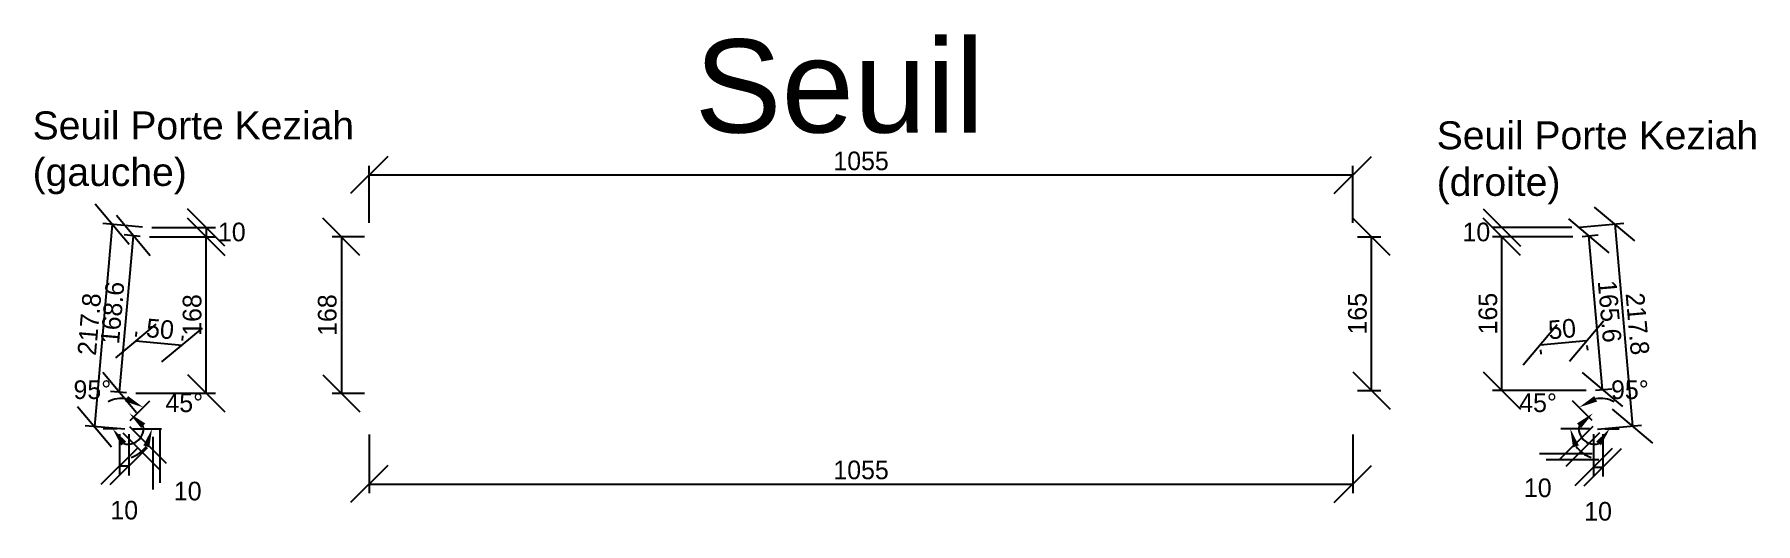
# Model space of a CAD drawing. Header units: millimetres. Extents: x -676 to 20716, y -6551 to 3709.
# Drawn here: x -324 to 1522, y 228 to 753 of the extents above; entities that cross this region are included whole.
import ezdxf

# ---------------------------------------------------------------- set-up
doc = ezdxf.new("R2010")
doc.units = ezdxf.units.MM
doc.layers.get('0').update_dxf_attribs({"lineweight": 25, "true_color": 0xffffff})
doc.layers.get('Defpoints').update_dxf_attribs({"true_color": 0xffffff})
doc.layers.add('Cotes', color=4, linetype='Continuous', lineweight=25, true_color=0x00ffff)
doc.styles.add('QCADDimTextStyle', font='txt')
doc.styles.add('textstyle11', font='')
doc.styles.add('textstyle23', font='')
doc.styles.add('textstyle24', font='')
doc.styles.get('textstyle11').set_extended_font_data('Liberation Sans')
doc.styles.get('textstyle23').set_extended_font_data('Liberation Sans')
doc.styles.get('textstyle24').set_extended_font_data('Liberation Sans')
doc.dimstyles.new('QCADDimStyle', dxfattribs={"dimtxt": 20, "dimasz": 20, "dimexe": 10, "dimexo": 5, "dimgap": 5, "dimtad": 1, "dimtoh": 1, "dimdec": 4, "dimzin": 0, "dimdsep": 46, "dimtxsty": 'QCADDimTextStyle', "dimcen": 0.09, "dimadec": 0, "dimazin": 0, "dimtfac": 1, "dimtdec": 4, "dimtofl": 0, "dimtmove": 0, "dimatfit": 3, "dimfxl": 1, "dimtolj": 1, "dimtzin": 0, "dimarcsym": 0})

# ---------------------------------------------------------------- blocks, each defined once
blk = doc.blocks.new('*D12')
at = {"layer": 'Cotes', "color": 0, "lineweight": -2}
for p, q in [((1392.5, 531.6), (1349.2, 568)), ((1333.6, 546.5), (1380.8, 550.7)), ((1370.9, 549.8), (1389.9, 332.8)), ((1368.2, 351), (1411.5, 314.6)), ((1352.5, 329.5), (1399.8, 333.7))]:
    blk.add_line(p, q, dxfattribs=at)
at = {"layer": 'Defpoints', "color": 0}
for p in [(1328.6, 546.1), (1389.9, 332.8), (1347.6, 329.1)]:
    blk.add_point(p, dxfattribs=at)
at = {"layer": 'Cotes', "color": 0, "insert": (1395.3, 442.6), "char_height": 20, "attachment_point": 5, "rotation": 275, "style": 'QCADDimTextStyle'}
blk.add_mtext('\\A1;217.8', dxfattribs=at)
blk = doc.blocks.new('*D13')
at = {"layer": 'Cotes', "color": 0, "lineweight": -2}
for p, q in [((1348.1, 324.1), (1348.1, 278.8)), ((1358.1, 324.1), (1358.1, 278.8)), ((1368.1, 308.8), (1328.1, 268.8)), ((1338.1, 268.8), (1378.1, 308.8)), ((1348.1, 288.8), (1358.1, 288.8))]:
    blk.add_line(p, q, dxfattribs=at)
at = {"layer": 'Defpoints', "color": 0}
for p in [(1348.1, 329.1), (1358.1, 329.1), (1358.1, 288.8)]:
    blk.add_point(p, dxfattribs=at)
at = {"layer": 'Cotes', "color": 0, "insert": (1353.1, 241.3), "char_height": 20, "attachment_point": 5, "style": 'QCADDimTextStyle'}
blk.add_mtext('\\A1;10', dxfattribs=at)
blk = doc.blocks.new('*D14')
at = {"layer": 'Cotes', "color": 0, "lineweight": -2}
for p, q in [((1322.6, 402.6), (1358.9, 445.9)), ((1309.1, 441.6), (1272.8, 398.2)), ((1340.7, 424.3), (1290.9, 419.9)), ((1291.4, 414.9), (1291.8, 409.9)), ((1341.2, 419.3), (1341.6, 414.3))]:
    blk.add_line(p, q, dxfattribs=at)
at = {"layer": 'Defpoints', "color": 0}
for p in [(1290.9, 419.9), (1290.9, 419.9), (1340.7, 424.3)]:
    blk.add_point(p, dxfattribs=at)
at = {"layer": 'Cotes', "color": 0, "insert": (1314.5, 437), "char_height": 20, "attachment_point": 5, "rotation": 5, "style": 'QCADDimTextStyle'}
blk.add_mtext('\\A1;50', dxfattribs=at)
blk = doc.blocks.new('*D15')
at = {"layer": 'Cotes', "color": 0, "lineweight": -2}
for p, q in [((1347.5, 332.6), (1311.4, 296.6)), ((1354.5, 325.6), (1318.5, 289.5)), ((1290.2, 303.6), (1346.8, 303.6)), ((1353.8, 296.6), (1297.3, 296.6))]:
    blk.add_line(p, q, dxfattribs=at)
at = {"layer": 'Defpoints', "color": 0}
for p in [(1351, 336.2), (1358.1, 329.1), (1318.5, 303.6)]:
    blk.add_point(p, dxfattribs=at)
at = {"layer": 'Cotes', "color": 0, "insert": (1288.4, 266.5), "char_height": 20, "attachment_point": 5, "style": 'QCADDimTextStyle'}
blk.add_mtext('\\A1;10', dxfattribs=at)
blk = doc.blocks.new('*D16')
at = {"layer": 'Cotes', "color": 0, "lineweight": -2}
for p, q in [((1346.8, 339), (1325.6, 360.1)), ((1344, 330.1), (1313.2, 330.1))]:
    blk.add_line(p, q, dxfattribs=at)
for start, end in [(63.1887, 99.0944), (215.9056, 251.8113)]:
    blk.add_arc((1355.7, 330.1), 32.4, start, end, dxfattribs=at)
at = {"layer": 'Cotes', "color": 0}
for points in [[(1349, 365.1), (1352, 359.2), (1332.7, 353)], [(1332.5, 312.1), (1326.2, 310), (1323.2, 330.1)]]:
    blk.add_solid(points, dxfattribs=at)
at = {"layer": 'Defpoints', "color": 0}
for p in [(1327.6, 346.3), (1350.3, 335.5), (1349, 330.1), (1355.7, 330.1), (1355.7, 330.1)]:
    blk.add_point(p, dxfattribs=at)
at = {"layer": 'Cotes', "color": 0, "insert": (1288.7, 357.8), "char_height": 20, "attachment_point": 5, "style": 'QCADDimTextStyle'}
blk.add_mtext('\\A1;45%%d', dxfattribs=at)
blk = doc.blocks.new('*D17')
at = {"layer": 'Cotes', "color": 0, "lineweight": -2}
blk.add_line((1360.7, 330.1), (1375.6, 330.1), dxfattribs=at)
for start, end in [(168.9674, 242.9349), (212.0651, 286.0326)]:
    blk.add_arc((1349, 330.1), 16.6, start, end, dxfattribs=at)
at = {"layer": 'Cotes', "color": 0}
for points in [[(1334.9, 330.8), (1330.4, 335.7), (1347.5, 346.6)], [(1356.2, 312.1), (1350.9, 316.1), (1365.6, 330.1)]]:
    blk.add_solid(points, dxfattribs=at)
at = {"layer": 'Defpoints', "color": 0}
for p in [(1347.3, 349.4), (1363.1, 338.8), (1349, 330.1), (1349, 330.1), (1355.7, 330.1)]:
    blk.add_point(p, dxfattribs=at)
at = {"layer": 'Cotes', "color": 0, "insert": (1387.2, 371.8), "char_height": 20, "attachment_point": 5, "style": 'QCADDimTextStyle'}
blk.add_mtext('\\A1;95%%d', dxfattribs=at)
blk = doc.blocks.new('*D18')
at = {"layer": 'Cotes', "color": 0, "lineweight": -2}
for p, q in [((35, 324), (35, 260.7)), ((1090, 324), (1090, 260.7)), ((55, 290.7), (15, 250.7)), ((1070, 250.7), (1110, 290.7)), ((35, 270.7), (1090, 270.7))]:
    blk.add_line(p, q, dxfattribs=at)
at = {"layer": 'Defpoints', "color": 0}
for p in [(35, 329), (1090, 329), (1090, 270.7)]:
    blk.add_point(p, dxfattribs=at)
at = {"layer": 'Cotes', "color": 0, "insert": (562.5, 285.7), "char_height": 20, "attachment_point": 5, "style": 'QCADDimTextStyle'}
blk.add_mtext('\\A1;1055', dxfattribs=at)
blk = doc.blocks.new('*D19')
at = {"layer": 'Cotes', "color": 0, "lineweight": -2}
for p, q in [((55, 622.4), (15, 582.4)), ((35, 551), (35, 612.4)), ((1070, 582.4), (1110, 622.4)), ((1090, 551), (1090, 612.4)), ((35, 602.4), (1090, 602.4))]:
    blk.add_line(p, q, dxfattribs=at)
at = {"layer": 'Defpoints', "color": 0}
for p in [(1090, 602.4), (35, 546), (1090, 546)]:
    blk.add_point(p, dxfattribs=at)
at = {"layer": 'Cotes', "color": 0, "insert": (562.5, 617.4), "char_height": 20, "attachment_point": 5, "style": 'QCADDimTextStyle'}
blk.add_mtext('\\A1;1055', dxfattribs=at)
blk = doc.blocks.new('*D41')
at = {"layer": 'Cotes', "color": 0, "lineweight": -2}
for p, q in [((1130, 516), (1090, 556)), ((1095, 536), (1120, 536)), ((1110, 371), (1110, 536)), ((1090, 391), (1130, 351)), ((1095, 371), (1120, 371))]:
    blk.add_line(p, q, dxfattribs=at)
at = {"layer": 'Defpoints', "color": 0}
for p in [(1090, 536), (1110, 536), (1090, 371)]:
    blk.add_point(p, dxfattribs=at)
at = {"layer": 'Cotes', "color": 0, "insert": (1095, 453.5), "char_height": 20, "attachment_point": 5, "rotation": 90, "style": 'QCADDimTextStyle'}
blk.add_mtext('\\A1;165', dxfattribs=at)
blk = doc.blocks.new('*D42')
at = {"layer": 'Cotes', "color": 0, "lineweight": -2}
for p, q in [((25, 516), (-15, 556)), ((30, 536), (-5, 536)), ((5, 536), (5, 368)), ((-15, 388), (25, 348)), ((30, 368), (-5, 368))]:
    blk.add_line(p, q, dxfattribs=at)
at = {"layer": 'Defpoints', "color": 0}
for p in [(35, 536), (5, 368), (35, 368)]:
    blk.add_point(p, dxfattribs=at)
at = {"layer": 'Cotes', "color": 0, "insert": (-10, 452), "char_height": 20, "attachment_point": 5, "rotation": 90, "style": 'QCADDimTextStyle'}
blk.add_mtext('\\A1;168', dxfattribs=at)
blk = doc.blocks.new('*D43')
at = {"layer": 'Cotes', "color": 0, "lineweight": -2}
for p, q in [((1270, 516.1), (1230, 556.1)), ((1326, 536.1), (1240, 536.1)), ((1250, 371.1), (1250, 536.1)), ((1230, 391.1), (1270, 351.1)), ((1340.4, 371.1), (1240, 371.1))]:
    blk.add_line(p, q, dxfattribs=at)
at = {"layer": 'Defpoints', "color": 0}
for p in [(1250, 536.1), (1331, 536.1), (1345.4, 371.1)]:
    blk.add_point(p, dxfattribs=at)
at = {"layer": 'Cotes', "color": 0, "insert": (1235, 453.6), "char_height": 20, "attachment_point": 5, "rotation": 90, "style": 'QCADDimTextStyle'}
blk.add_mtext('\\A1;165', dxfattribs=at)
blk = doc.blocks.new('*D44')
at = {"layer": 'Cotes', "color": 0, "lineweight": -2}
for p, q in [((1364.9, 519), (1321.6, 555.3)), ((1335.9, 536.5), (1353.2, 538)), ((1357.7, 372.2), (1343.3, 537.2)), ((1336, 390.3), (1379.4, 354)), ((1350.4, 371.5), (1367.7, 373))]:
    blk.add_line(p, q, dxfattribs=at)
at = {"layer": 'Defpoints', "color": 0}
for p in [(1331, 536.1), (1343.3, 537.2), (1345.4, 371.1)]:
    blk.add_point(p, dxfattribs=at)
at = {"layer": 'Cotes', "color": 0, "insert": (1365.4, 456), "char_height": 20, "attachment_point": 5, "rotation": 275, "style": 'QCADDimTextStyle'}
blk.add_mtext('\\A1;165.6', dxfattribs=at)
blk = doc.blocks.new('*D45')
at = {"layer": 'Cotes', "color": 0, "lineweight": -2}
for p, q in [((-222.6, 527.7), (-259, 571)), ((-240.8, 549.4), (-259.8, 332.4)), ((-208.4, 546.5), (-250.8, 550.2)), ((-278, 354), (-241.6, 310.7)), ((-227.4, 329.5), (-269.8, 333.2))]:
    blk.add_line(p, q, dxfattribs=at)
at = {"layer": 'Defpoints', "color": 0}
for p in [(-203.4, 546.1), (-259.8, 332.4), (-222.4, 329.1)]:
    blk.add_point(p, dxfattribs=at)
at = {"layer": 'Cotes', "color": 0, "insert": (-265.2, 442.2), "char_height": 20, "attachment_point": 5, "rotation": 85, "style": 'QCADDimTextStyle'}
blk.add_mtext('\\A1;217.8', dxfattribs=at)
blk = doc.blocks.new('*D46')
at = {"layer": 'Cotes', "color": 0, "lineweight": -2}
for p, q in [((-232.9, 324.1), (-232.9, 280)), ((-222.9, 324.1), (-222.9, 280)), ((-212.9, 310), (-252.9, 270)), ((-242.9, 270), (-202.9, 310)), ((-222.9, 290), (-232.9, 290))]:
    blk.add_line(p, q, dxfattribs=at)
at = {"layer": 'Defpoints', "color": 0}
for p in [(-232.9, 329.1), (-222.9, 329.1), (-232.9, 290)]:
    blk.add_point(p, dxfattribs=at)
at = {"layer": 'Cotes', "color": 0, "insert": (-227.9, 242.5), "char_height": 20, "attachment_point": 5, "style": 'QCADDimTextStyle'}
blk.add_mtext('\\A1;10', dxfattribs=at)
blk = doc.blocks.new('*D47')
at = {"layer": 'Cotes', "color": 0, "lineweight": -2}
for p, q in [((-193.9, 442.4), (-237.2, 406.1)), ((-215.1, 429.2), (-214.7, 434.2)), ((-187.4, 401.7), (-144.1, 438.1)), ((-165.3, 424.9), (-164.9, 429.9)), ((-215.6, 424.3), (-165.8, 419.9))]:
    blk.add_line(p, q, dxfattribs=at)
at = {"layer": 'Defpoints', "color": 0}
for p in [(-215.6, 424.3), (-165.8, 419.9), (-165.8, 419.9)]:
    blk.add_point(p, dxfattribs=at)
at = {"layer": 'Cotes', "color": 0, "insert": (-189.4, 437), "char_height": 20, "attachment_point": 5, "rotation": 355, "style": 'QCADDimTextStyle'}
blk.add_mtext('\\A1;50', dxfattribs=at)
blk = doc.blocks.new('*D48')
at = {"layer": 'Cotes', "color": 0, "lineweight": -2}
for p, q in [((-222.3, 332.6), (-182.8, 293.1)), ((-229.4, 325.6), (-189.8, 286)), ((-196.9, 264.8), (-196.9, 321.4)), ((-189.8, 328.5), (-189.8, 271.9))]:
    blk.add_line(p, q, dxfattribs=at)
at = {"layer": 'Defpoints', "color": 0}
for p in [(-225.8, 336.2), (-232.9, 329.1), (-189.8, 300.2)]:
    blk.add_point(p, dxfattribs=at)
at = {"layer": 'Cotes', "color": 0, "insert": (-159.8, 263), "char_height": 20, "attachment_point": 5, "style": 'QCADDimTextStyle'}
blk.add_mtext('\\A1;10', dxfattribs=at)
blk = doc.blocks.new('*D49')
at = {"layer": 'Cotes', "color": 0, "lineweight": -2}
for p, q in [((-221.6, 339), (-200.5, 360.1)), ((-218.8, 330.1), (-188, 330.1))]:
    blk.add_line(p, q, dxfattribs=at)
for start, end in [(80.9056, 116.8113), (288.1887, 324.0944)]:
    blk.add_arc((-230.5, 330.1), 32.4, start, end, dxfattribs=at)
at = {"layer": 'Cotes', "color": 0}
for points in [[(-226.9, 359.2), (-223.8, 365.1), (-207.5, 353)], [(-201, 310), (-207.4, 312.1), (-198, 330.1)]]:
    blk.add_solid(points, dxfattribs=at)
at = {"layer": 'Defpoints', "color": 0}
for p in [(-225.1, 335.5), (-199.1, 338.5), (-230.5, 330.1), (-230.5, 330.1), (-223.8, 330.1)]:
    blk.add_point(p, dxfattribs=at)
at = {"layer": 'Cotes', "color": 0, "insert": (-163.5, 357.8), "char_height": 20, "attachment_point": 5, "style": 'QCADDimTextStyle'}
blk.add_mtext('\\A1;45%%d', dxfattribs=at)
blk = doc.blocks.new('*D50')
at = {"layer": 'Cotes', "color": 0, "lineweight": -2}
blk.add_line((-235.5, 330.1), (-250.4, 330.1), dxfattribs=at)
for start, end in [(297.0651, 11.0326), (253.9674, 327.9349)]:
    blk.add_arc((-223.8, 330.1), 16.6, start, end, dxfattribs=at)
at = {"layer": 'Cotes', "color": 0}
for points in [[(-205.3, 335.7), (-209.7, 330.8), (-222.4, 346.6)], [(-225.7, 316.1), (-231.1, 312.1), (-240.4, 330.1)]]:
    blk.add_solid(points, dxfattribs=at)
at = {"layer": 'Defpoints', "color": 0}
for p in [(-231.3, 344.9), (-222.1, 349.4), (-230.5, 330.1), (-223.8, 330.1), (-223.8, 330.1)]:
    blk.add_point(p, dxfattribs=at)
at = {"layer": 'Cotes', "color": 0, "insert": (-262.1, 371.8), "char_height": 20, "attachment_point": 5, "style": 'QCADDimTextStyle'}
blk.add_mtext('\\A1;95%%d', dxfattribs=at)
blk = doc.blocks.new('*D51')
at = {"layer": 'Cotes', "color": 0, "lineweight": -2}
for p, q in [((-120, 516.1), (-160, 556.1)), ((-200.8, 536.1), (-130, 536.1)), ((-140, 368.1), (-140, 536.1)), ((-160, 388.1), (-120, 348.1)), ((-215.5, 368.1), (-130, 368.1))]:
    blk.add_line(p, q, dxfattribs=at)
at = {"layer": 'Defpoints', "color": 0}
for p in [(-205.8, 536.1), (-140, 536.1), (-220.5, 368.1)]:
    blk.add_point(p, dxfattribs=at)
at = {"layer": 'Cotes', "color": 0, "insert": (-155, 452.1), "char_height": 20, "attachment_point": 5, "rotation": 90, "style": 'QCADDimTextStyle'}
blk.add_mtext('\\A1;168', dxfattribs=at)
blk = doc.blocks.new('*D52')
at = {"layer": 'Cotes', "color": 0, "lineweight": -2}
for p, q in [((-199.9, 515.5), (-236.3, 558.8)), ((-232.8, 369.2), (-218.1, 537.2)), ((-210.8, 536.5), (-228, 538)), ((-251, 390.8), (-214.6, 347.5)), ((-225.5, 368.5), (-242.7, 370))]:
    blk.add_line(p, q, dxfattribs=at)
at = {"layer": 'Defpoints', "color": 0}
for p in [(-218.1, 537.2), (-205.8, 536.1), (-220.5, 368.1)]:
    blk.add_point(p, dxfattribs=at)
at = {"layer": 'Cotes', "color": 0, "insert": (-240.4, 454.5), "char_height": 20, "attachment_point": 5, "rotation": 85, "style": 'QCADDimTextStyle'}
blk.add_mtext('\\A1;168.6', dxfattribs=at)
blk = doc.blocks.new('*D63')
at = {"layer": 'Cotes', "color": 0, "lineweight": -2}
for p, q in [((-120, 526.1), (-160, 566.1)), ((-160, 556.1), (-120, 516.1)), ((-199.3, 536.1), (-130, 536.1)), ((-198.4, 546.1), (-130, 546.1)), ((-140, 546.1), (-140, 536.1))]:
    blk.add_line(p, q, dxfattribs=at)
at = {"layer": 'Defpoints', "color": 0}
for p in [(-204.3, 536.1), (-203.4, 546.1), (-140, 536.1)]:
    blk.add_point(p, dxfattribs=at)
at = {"layer": 'Cotes', "color": 0, "insert": (-112.5, 541.1), "char_height": 20, "attachment_point": 5, "style": 'QCADDimTextStyle'}
blk.add_mtext('\\A1;10', dxfattribs=at)
blk = doc.blocks.new('*D64')
at = {"layer": 'Cotes', "color": 0, "lineweight": -2}
for p, q in [((1230, 566.1), (1270, 526.1)), ((1270, 516.1), (1230, 556.1)), ((1325.1, 546.1), (1240, 546.1)), ((1326, 536.1), (1240, 536.1))]:
    blk.add_line(p, q, dxfattribs=at)
at = {"layer": 'Defpoints', "color": 0}
for p in [(1250, 546.1), (1330.1, 546.1), (1331, 536.1)]:
    blk.add_point(p, dxfattribs=at)
at = {"layer": 'Cotes', "color": 0, "insert": (1222.5, 541.1), "char_height": 20, "attachment_point": 5, "style": 'QCADDimTextStyle'}
blk.add_mtext('\\A1;10', dxfattribs=at)

msp = doc.modelspace()

# ---------------------------------------------------------------- texts
at = {"attachment_point": 1}
for s, insert, char_height, style in [('Seuil', (384.03, 747.98), 100, 'textstyle11'), ('Seuil Porte Keziah\\P(gauche)', (-326.12, 670.64), 30, 'textstyle24'), ('Seuil Porte Keziah\\P(droite)', (1180, 660), 30, 'textstyle23')]:
    msp.add_mtext(s, dxfattribs=dict(at, insert=insert, char_height=char_height, style=style))

# ---------------------------------------------------------------- dimensions: what is measured, and where the dimension line sits
at = {"layer": 'Cotes'}
for p1, p2, distance, picture, middle in [((35, 546), (1090, 546), 56.44, '*D19', (562.5, 617.44)), ((-203.4, 546.09), (-222.39, 329.09), -37.55, '*D45', (-265.24, 442.17)), ((-220.48, 368.09), (-205.78, 536.09), 12.34, '*D52', (-240.36, 454.47)), ((1345.4, 371.09), (1330.96, 536.09), -12.34, '*D44', (1365.41, 455.97)), ((1328.58, 546.09), (1347.57, 329.09), 42.46, '*D12', (1395.31, 442.59)), ((-215.57, 424.26), (-165.76, 419.9), 0, '*D47', (-189.35, 437.02)), ((1340.75, 424.26), (1290.94, 419.9), 0, '*D14', (1314.54, 437.02)), ((-232.89, 329.09), (-225.82, 336.16), -50.9, '*D48', (-159.78, 263.05)), ((1358.07, 329.09), (1351, 336.16), 46.01, '*D15', (1288.41, 266.5)), ((-222.89, 329.09), (-232.89, 329.09), 39.09, '*D46', (-227.89, 242.5)), ((35, 329), (1090, 329), -58.27, '*D18', (562.5, 285.73)), ((1348.07, 329.09), (1358.07, 329.09), -40.25, '*D13', (1353.07, 241.33))]:
    dim = msp.add_aligned_dim(p1=p1, p2=p2, distance=distance, dimstyle='QCADDimStyle', override={"dimtxt": 20, "dimasz": 20, "dimexe": 10, "dimexo": 5, "dimgap": 5, "dimdec": 1, "dimzin": 8, "dimtsz": 20, "dimclrd": 0, "dimclre": 0, "dimclrt": 0, "dimazin": 2, "dimtmove": 2}, dxfattribs=at)
    dim.commit()
    dim.dimension.update_dxf_attribs({"geometry": picture, "text_midpoint": middle})
for base, p1, p2, picture, middle in [((-140, 536.09), (-220.48, 368.09), (-205.78, 536.09), '*D51', (-155, 452.09)), ((-140, 536.09), (-203.4, 546.09), (-204.28, 536.09), '*D63', (-112.5, 541.09)), ((5, 368), (35, 536), (35, 368), '*D42', (-10, 452)), ((1110, 536), (1090, 371), (1090, 536), '*D41', (1095, 453.5)), ((1250, 546.09), (1330.96, 536.09), (1330.09, 546.09), '*D64', (1222.5, 541.09)), ((1250, 536.09), (1345.4, 371.09), (1330.96, 536.09), '*D43', (1235, 453.59))]:
    dim = msp.add_linear_dim(base=base, p1=p1, p2=p2, angle=90, dimstyle='QCADDimStyle', override={"dimtxt": 20, "dimasz": 20, "dimexe": 10, "dimexo": 5, "dimgap": 5, "dimdec": 1, "dimzin": 8, "dimtsz": 20, "dimclrd": 0, "dimclre": 0, "dimclrt": 0, "dimazin": 2, "dimtmove": 2}, dxfattribs=at)
    dim.commit()
    dim.dimension.update_dxf_attribs({"geometry": picture, "text_midpoint": middle})
for base, line1, line2, picture, middle in [((-231.27, 344.94), ((-222.11, 349.44), (-223.81, 330.09)), ((-223.81, 330.09), (-230.48, 330.09)), '*D50', (-262.06, 371.83)), ((-199.14, 338.48), ((-223.81, 330.09), (-230.48, 330.09)), ((-230.48, 330.09), (-225.11, 335.45)), '*D49', (-163.55, 357.81)), ((1327.56, 346.31), ((1348.99, 330.09), (1355.66, 330.09)), ((1355.66, 330.09), (1350.29, 335.45)), '*D16', (1288.73, 357.81)), ((1363.13, 338.81), ((1347.29, 349.44), (1348.99, 330.09)), ((1348.99, 330.09), (1355.66, 330.09)), '*D17', (1387.24, 371.83))]:
    dim = msp.add_angular_dim_2l(base=base, line1=line1, line2=line2, dimstyle='QCADDimStyle', override={"dimtxt": 20, "dimasz": 20, "dimexe": 10, "dimexo": 5, "dimgap": 5, "dimdec": 1, "dimzin": 8, "dimtsz": 20, "dimclrd": 0, "dimclre": 0, "dimclrt": 0, "dimazin": 2, "dimtmove": 2}, dxfattribs=at)
    dim.commit()
    dim.dimension.update_dxf_attribs({"geometry": picture, "text_midpoint": middle})

doc.saveas('drawing.dxf')
